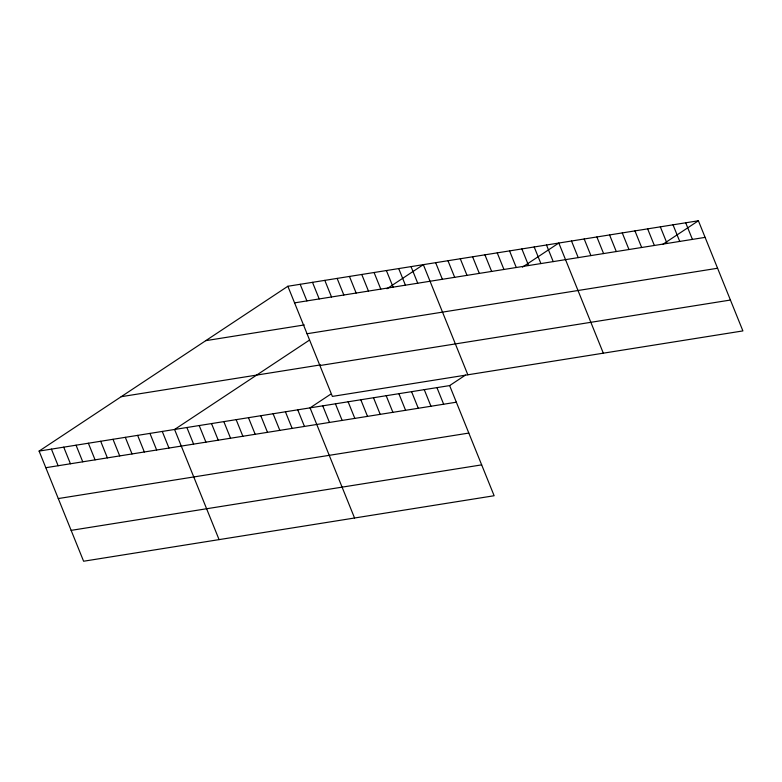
<?xml version="1.0" encoding="UTF-8"?>
<svg xmlns="http://www.w3.org/2000/svg" width="782" height="782" viewBox="0 0 782 782"><rect width="100%" height="100%" fill="white"/><g stroke="black" fill="none" stroke-linecap="round" stroke-linejoin="round"><path stroke-width="1.17" d="M39.1 451.087L449.63 385.594L494.136 495.739L83.606 561.232L39.1 451.087L287.864 286.261L698.394 220.768L742.9 330.913L332.37 396.406L287.864 286.261M309.535 340.053L174.582 429.474L219.077 539.619M386.963 288.753L423.336 264.648L467.841 374.793M330.581 394.265L310.053 407.862L354.559 518.007M522.435 267.141L558.817 243.036L603.323 353.181M449.63 385.594L465.495 375.086M662.95 244.258L698.394 220.768M294.579 302.869L705.11 237.376M205.774 340.659L304.296 324.941M307.043 333.738L717.583 268.246M121.19 396.699L320.493 364.901M319.897 365.536L730.427 300.044M45.815 467.704L456.346 402.202M58.279 498.564L468.819 433.072M71.133 530.372L481.663 464.87M685.706 222.792L692.422 239.4M673.019 224.815L679.734 241.423M660.331 226.839L667.046 243.446M647.643 228.862L654.348 245.47M634.955 230.886L641.66 247.493M622.267 232.909L628.972 249.526M609.579 234.932L616.284 251.55M596.881 236.966L603.596 253.573M584.193 238.989L590.909 255.597M571.505 241.012L578.221 257.62M546.501 245.001L553.216 261.608M534.184 246.965L540.9 263.573M521.868 248.93L528.583 265.538M509.551 250.895L516.267 267.503M497.235 252.86L503.95 269.467M484.918 254.824L491.634 271.432M472.602 256.789L479.317 273.397M460.285 258.754L467.001 275.362M447.969 260.719L454.684 277.327M435.652 262.684L442.368 279.291M411.029 266.613L417.735 283.221M398.712 268.578L405.418 285.186M436.942 387.618L443.658 404.226M386.396 270.543L393.102 287.15M424.255 389.641L430.97 406.249M374.079 272.507L380.785 289.115M411.567 391.665L418.282 408.272M361.763 274.472L368.469 291.08M398.879 393.688L405.584 410.306M349.446 276.437L356.152 293.045M386.191 395.712L392.896 412.329M337.13 278.402L343.836 295.01M373.503 397.745L380.208 414.352M324.813 280.367L331.519 296.974M360.815 399.768L367.52 416.376M312.497 282.331L319.203 298.939M348.117 401.792L354.833 418.399M300.18 284.296L306.886 300.904M335.429 403.815L342.145 420.423M322.741 405.838L329.457 422.446M297.737 409.827L304.452 426.434M285.42 411.791L292.136 428.399M273.104 413.756L279.819 430.364M260.787 415.721L267.503 432.329M248.471 417.686L255.186 434.293M236.154 419.651L242.87 436.258M223.838 421.615L230.553 438.223M211.521 423.58L218.237 440.188M199.205 425.545L205.92 442.153M186.888 427.51L193.604 444.117M162.265 431.439L168.971 448.047M149.949 433.404L156.654 450.021M137.632 435.369L144.338 451.986M125.316 437.334L132.021 453.951M112.999 439.298L119.705 455.916M100.683 441.263L107.388 457.881M88.366 443.228L95.072 459.845M76.049 445.193L82.755 461.81M63.733 447.157L70.439 463.775M51.417 449.122L58.122 465.74"/></g></svg>
